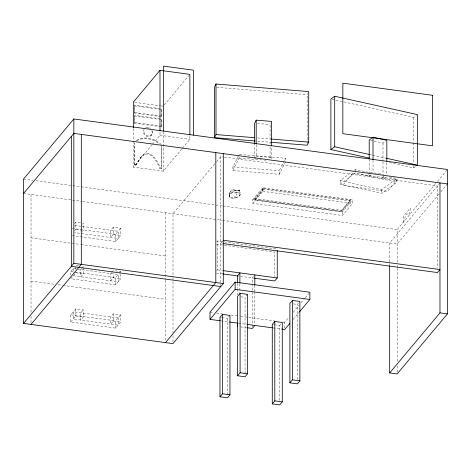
<?xml version="1.0" encoding="UTF-8"?>
<svg xmlns="http://www.w3.org/2000/svg" width="471" height="471" viewBox="0 0 471 471"><rect width="100%" height="100%" fill="white"/><g stroke="black" fill="none" stroke-linecap="round" stroke-linejoin="round"><path stroke-width="0.35" stroke-dasharray="2.35 1.77" d="M240.351 194.399C238.338 190.879 231.043 191.573 229.418 195.253A14.43 5.799 0 0 0 229.424 196.201C230.531 199.469 234.858 198.332 237.237 197.255A14.43 5.799 0 0 0 238.667 196.501L240.257 194.929L240.351 192.209M229.383 195.489L229.601 192.615L232.821 189.801L239.969 190.767M403.194 222.359L403.694 215.983L410.235 208.176L409.729 214.552C406.402 211.244 404.318 218.727 404.2 221.158M229.377 193.192L231.161 190.967M285.532 161.877L279.256 174.299L232.898 170.52L232.898 166.911L239.174 154.488L285.532 158.268L285.532 161.159M232.898 170.52L239.174 158.097L239.174 155.212M270.077 144.014L270.077 124.521L270.707 123.278M256.195 144.703L256.195 156.254L254.628 159.357L254.628 144.921M271.019 158.756L271.649 157.514L271.649 146.687M307.145 143.755L307.145 94.689L307.769 93.446M279.256 174.299L279.256 170.69L285.532 158.268M135.819 165.25L140.805 157.338L135.819 165.25L134.323 165.05L134.323 143.39M229.954 194.134L229.395 196.03L230.343 197.643L234.758 198.091M236.424 195.271L236.925 194.676L235.488 193.063M161.223 116.708L161.223 109.49L161.73 108.889L161.73 116.107L161.223 116.708L134.323 113.069L134.323 105.851L134.83 105.251L160.275 108.695M134.323 113.069L134.83 112.469L134.83 105.251M161.223 126.817L161.223 119.599L161.73 118.998L161.73 126.216L161.223 126.817L134.323 123.178L134.323 115.96L134.83 115.36L160.275 118.798M134.323 123.178L134.83 122.578L134.83 115.36M164.155 105.086L188.942 75.484M74.601 223.701L75.855 222.2L81.966 223.03M151.527 135.095L152.027 134.494M74.601 230.92L75.855 229.418L75.855 222.2M82.49 224.214L83.326 223.213L83.326 230.431L82.49 231.432M134.323 165.05L134.83 164.45L134.83 142.79M181.93 148.836L163.219 171.179L133.334 167.134L152.039 144.791M152.504 144.232L159.987 135.295L159.987 131.644M70.827 275.135L70.827 271.52L73.341 268.517L118.174 274.581L118.174 281.805L73.341 275.741M141.795 156.313C149.984 148.671 157.314 161.847 159.728 168.483L160.234 167.882L161.73 168.088L161.73 145.71M159.728 168.483L161.223 168.689L161.73 168.088M113.217 227.257L110.703 230.26L110.703 237.478L113.217 234.476L113.217 227.257L120.688 228.264L120.688 235.482L115.66 241.493L72.269 235.624M75.019 273.733L70.827 278.744L115.66 284.808L120.688 278.797L120.688 271.579L113.217 270.572L111.957 272.073M81.648 268.529L80.812 269.53L80.812 276.748L83.326 273.745L83.326 267.97M82.072 268.028L83.326 266.527L81.289 266.25M182.395 148.277L189.878 139.339L189.878 135.689M115.66 241.493L115.66 234.275L120.688 228.264M113.217 313.886L113.217 321.104L110.703 324.107L110.703 316.889L113.217 313.886L120.688 314.893L120.688 322.111L115.66 328.122L70.827 322.058L70.827 314.834L75.855 308.829L83.326 309.841L83.326 317.06L80.812 320.062L80.812 312.844L83.326 309.841M111.539 272.574L110.703 273.574L110.703 280.793L113.217 277.79L113.217 273.457M70.827 322.058L75.855 316.047L75.855 308.829M115.66 284.808L115.66 277.59L119.01 273.58M119.428 273.08L120.688 271.579M214.682 163.89L172.992 213.687L172.992 276.818M216.554 161.653L220.769 156.619L223.678 157.014M115.66 328.122L115.66 320.904L120.688 314.893M216.631 241.976L217.467 240.975L277.242 249.065M252.744 199.739L262.8 187.723L352.467 199.851L352.467 203.46L342.411 215.477L252.744 203.348L252.744 199.739L342.411 211.868L352.467 199.851M254.74 199.339L254.74 198.615L263.795 187.805L263.795 188.53L254.74 199.339L341.416 211.067L350.471 200.252L350.471 199.527L341.416 210.343L341.416 211.067M252.744 203.348L262.8 191.332L262.8 187.723M222.447 241.246L220.769 243.248L222.224 243.442M216.631 270.854L217.467 269.854L217.467 240.975M253.569 276.412L252.315 277.914L252.315 283.036M227.452 394.863L227.452 318.396L229.966 315.393M245.055 373.839L245.055 297.372L247.569 294.369M367.627 175.424L368.463 174.417M382.57 177.443L384.666 174.941M279.756 400.468L279.756 325.467L282.27 322.464M297.36 379.443L297.36 304.449L299.874 301.44M284.714 328.04L284.714 322.264L288.906 317.26M293.097 312.255L299.15 305.025M301.016 302.8L304.737 298.349M305.208 297.796L308.929 293.345M293.097 319.473L299.15 312.244M397.159 262.359L397.159 229.571L437.112 181.853M437.577 181.288L447.45 169.501M439.979 182.931L389.688 242.995L389.688 265.02M438.99 194.046L397.159 244.007L223.166 220.469M440.868 191.797L447.45 183.937M140.305 157.938C148.053 146.051 157.667 159.91 160.234 167.882M335.888 100.129L413.709 117.403L416.435 115.419M374.039 141.07L383.011 143.066L385.737 141.082M389.223 176.931L396.817 178.615L396.817 182.224L381.575 193.322L340.162 184.132L340.162 180.523L351.89 171.986M354.233 170.278L355.405 169.425L369.211 172.486M340.162 184.132L355.405 173.034L396.817 182.224M370.842 174.906L369.211 176.095L369.211 160.217M386.279 176.784L383.011 179.157L383.011 175.548M340.162 180.523L381.575 189.713L396.817 178.615M389.435 162.548L413.709 167.935L416.435 165.951M136.508 140.387C144.774 135.524 155.23 138.592 161.73 144.986M136.566 140.723C144.014 136.614 153.34 138.804 159.545 144.173M231.997 192.586L229.471 193.669L229.571 194.34M235.27 197.961L239.651 195.765L239.922 193.475M236.925 190.673L234.116 190.249M238.067 190.673L239.91 190.761M216.619 87.3L307.145 94.689M257.437 123.49L270.077 124.521M257.437 137.932L270.077 138.963M257.502 141.17L270.642 142.242M256.195 156.254L271.649 157.514M239.174 158.097L261.652 159.928M264.461 160.158L265.868 160.275M232.898 166.911L279.256 170.69M238.75 190.625L239.674 190.714M238.414 190.596L236.778 190.408M134.788 102.36L160.305 105.81M161.035 105.91L163.219 106.205M134.323 105.851L161.223 109.49M134.83 112.469L158.821 115.719M159.545 115.813L161.73 116.107M134.323 115.96L161.223 119.599M134.83 122.578L158.821 125.822M159.545 125.922L161.73 126.216M159.987 135.295L189.878 139.339M370.141 172.415L383.665 174.246M224.408 157.114L437.465 185.933L437.465 268.158M134.83 164.45L136.319 164.65M263.795 188.53L350.471 200.252M262.8 191.332L352.467 203.46M254.74 198.615L341.416 210.343M23.55 179.033L33.017 180.311M35.931 180.705L80.358 186.716M81.083 186.816L222.371 205.927M223.101 206.027L397.159 229.571M23.55 193.469L81.913 201.364M82.643 201.464L222.442 220.375M216.413 244.178L223.701 245.167M224.431 245.261L274.728 252.067L274.728 276.612M74.701 225.391L80.812 226.215M82.272 226.416L118.174 231.267L118.174 238.491L74.701 232.609M72.269 228.406L115.66 234.275M75.855 229.418L81.966 230.248M113.217 234.476L120.688 235.482M31.021 237.796L80.459 244.484M81.189 244.579L165.521 255.989M217.467 269.854L222.53 270.537M216.401 273.05L222.907 273.934M240.469 276.306L253.757 278.108M78.575 265.885L75.855 265.514L75.855 269.848M70.827 271.52L115.66 277.59M75.855 272.733L83.326 273.745M113.217 277.79L120.688 278.797M240.981 296.818L245.055 297.372M293.286 303.895L297.36 304.449M31.021 281.11L55.013 284.354M57.921 284.749L62.284 285.338M63.014 285.438L165.521 299.303M209.995 312.155L213.64 312.65M216.554 313.044L222.389 313.833M231.137 315.017L239.156 316.1M240.593 316.294L274.511 320.886M282.529 321.97L284.714 322.264M219.981 317.383L221.341 317.566M222.018 317.66L227.452 318.396M272.285 324.46L273.645 324.643M274.322 324.737L279.756 325.467M220.875 320.851L228.947 321.94M238.285 323.206L246.998 324.384M273.05 327.904L281.087 328.993M240.928 326.903L246.621 327.675M70.827 314.834L115.66 320.904M75.855 316.047L83.326 317.06M113.217 321.104L120.688 322.111M233.475 189.878L235.453 190.196M332.32 99.34L335.175 99.97M370.589 140.305L373.35 140.917M369.211 154.441L371.972 155.053M372.661 155.206L386.532 158.285M232.821 189.801L233.698 190.084M235.276 192.88L235.306 192.91A8.449 6.241 -35.6 0 1 235.476 193.075M229.442 193.622L229.371 193.357M413.709 117.403L413.709 142.301M413.709 143.037L413.709 162.807M413.709 165.739L413.709 167.935M397.159 265.297L397.159 267.499M397.159 268.235L397.159 362.205M397.159 365.873L397.159 373.215M386.826 162.672L386.826 174.941M383.011 143.066L383.011 161.111M383.011 161.836L383.011 174.105M381.575 189.713L381.575 193.322M373.02 160.328L373.02 173.322M355.405 169.425L355.405 173.034M342.411 211.868L342.411 215.477M270.077 146.905L270.077 159.174M254.829 285.185L254.829 291.06M254.829 291.79L254.829 324.719M252.315 283.772L252.315 324.048M252.315 324.784L252.315 326.98M239.88 283.901L239.88 292.709M237.366 283.212L237.366 288.34M237.366 289.07L237.366 294.928M220.769 156.619L220.769 283.624M220.769 284.36L220.769 285.826M172.992 277.554L172.992 332.614M172.992 335.552L172.992 342.894M165.521 212.674L165.521 279.48M165.521 280.216L165.521 342.617M163.219 131.756L163.219 171.179M161.223 147.029L161.223 168.689M133.334 128.442L133.334 167.134M73.341 268.517L73.341 272.85M31.021 194.482L31.021 312.673M31.021 316.347L31.021 322.953M233.987 198.091A8.743 3.226 -56.2 0 1 236.33 194.864M239.244 190.661A6.888 3.421 38.1 0 1 239.863 193.44M238.267 192.456A12.111 4.298 16.2 0 1 234.929 192.539M229.96 197.52A8.743 2.072 71.6 0 1 229.118 193.699M238.862 190.019A10.103 2.102 -6.1 0 1 239.816 190.078M231.973 192.539A8.449 7.465 5.7 0 1 232.274 192.451M232.085 192.074A2.591 2.067 -0.8 0 1 235.429 192.804M152.445 130.585A4.728 4.104 39.9 0 1 148.277 135.948A4.728 4.104 39.9 0 1 144.108 129.46M145.592 127.782A4.728 4.104 39.9 0 1 150.732 128.324M151.756 130.767A4.728 4.104 39.9 0 1 147.776 136.549A4.728 4.104 39.9 0 1 143.79 129.69M147.776 127.882A4.728 4.104 39.9 0 1 149.425 128.412M263.795 189.248L254.74 200.063L341.416 211.785L350.471 200.976L263.795 189.248M352.685 173.399L342.623 185.415L387.456 191.479L397.518 179.463L352.685 173.399M118.174 317.896L73.341 311.831L73.341 319.05L118.174 325.12L118.174 317.896"/><path stroke-width="0.71" d="M271.373 142.301L307.145 145.221L308.711 142.112L308.711 91.58L215.995 84.015L214.429 87.123L214.429 137.656L255.311 140.988M214.429 137.656L215.995 134.547L215.995 84.015M271.649 145.963L271.649 121.418L256.195 120.158L254.628 123.261L254.628 144.197M389.688 265.756L389.688 372.938L397.159 373.95L447.45 313.88L447.45 169.501L73.841 118.963L23.55 179.033L23.55 323.412L172.992 343.624L223.283 283.56L223.283 153.617M23.55 193.469L73.841 133.399L447.45 183.937M189.878 134.959L189.878 74.371L159.987 70.326L133.334 102.16L133.334 127.712M23.55 323.412L73.841 263.342L73.841 118.963M31.021 324.425L81.312 264.355L81.312 134.412M165.521 342.617L215.812 282.547L215.812 152.604M299.615 311.684L309.865 299.45L309.865 292.232L235.141 282.123L209.995 312.155L209.995 319.379L220.198 320.757M209.995 319.379L235.141 289.341L235.141 282.123M222.495 314.381L219.981 317.383L219.981 396.794L227.452 397.807L229.966 394.798L229.966 315.393L222.495 314.381L222.495 393.791L219.981 396.794M240.098 293.356L237.584 296.359L237.584 375.77L245.055 376.782L247.569 373.774L247.569 294.369L240.098 293.356L240.098 372.767L237.584 375.77M277.242 250.507L277.242 277.943L274.728 280.946L254.316 278.184M254.829 325.443L252.315 328.446L247.334 327.769M274.799 321.457L272.285 324.46L272.285 403.871L279.756 404.877L282.27 401.875L282.27 322.464L274.799 321.457L274.799 400.862L272.285 403.871M292.403 300.433L289.889 303.436L289.889 382.846L297.36 383.853L299.874 380.851L299.874 301.44L292.403 300.433L292.403 379.844L289.889 382.846M289.836 323.365L284.714 329.482L281.799 329.088M389.688 372.938L439.979 312.874L439.979 182.931M386.532 158.285L417.524 165.162L417.524 114.63L334.698 96.249L330.889 99.022L330.889 149.554L369.447 158.109M330.889 149.554L334.698 146.781L369.211 154.441M386.826 161.223L386.826 140.287L373.02 137.226L369.211 139.999L369.211 158.768M215.995 134.547L254.628 137.703M271.537 139.08L308.711 142.112M223.283 240.245L439.979 269.559L437.465 272.562L222.954 243.542M223.254 270.637L277.242 277.943M222.907 273.934L238.279 276.012M73.841 263.342L223.283 283.56M439.979 312.874L447.45 313.88M220.769 286.562L71.327 266.345L71.327 136.402M235.141 289.341L309.865 299.45M229.583 322.029L237.696 323.124M247.711 324.478L272.385 327.816M240.098 372.767L247.569 373.774M292.403 379.844L299.874 380.851M222.495 393.791L229.966 394.798M274.799 400.862L282.27 401.875M373.02 137.226L373.02 159.604M334.698 96.249L334.698 146.781M256.195 120.158L256.195 143.979M254.829 274.905L254.829 285.185M239.88 283.165L239.88 272.886L237.366 275.888L237.366 282.482M237.366 322.759L237.366 326.421M193.398 135.136L193.398 70.161L163.508 66.123L163.508 131.091M159.987 70.326L159.987 130.914M432.508 95.289L342.841 83.161L342.841 133.693L432.508 145.822L432.508 95.289"/></g></svg>
